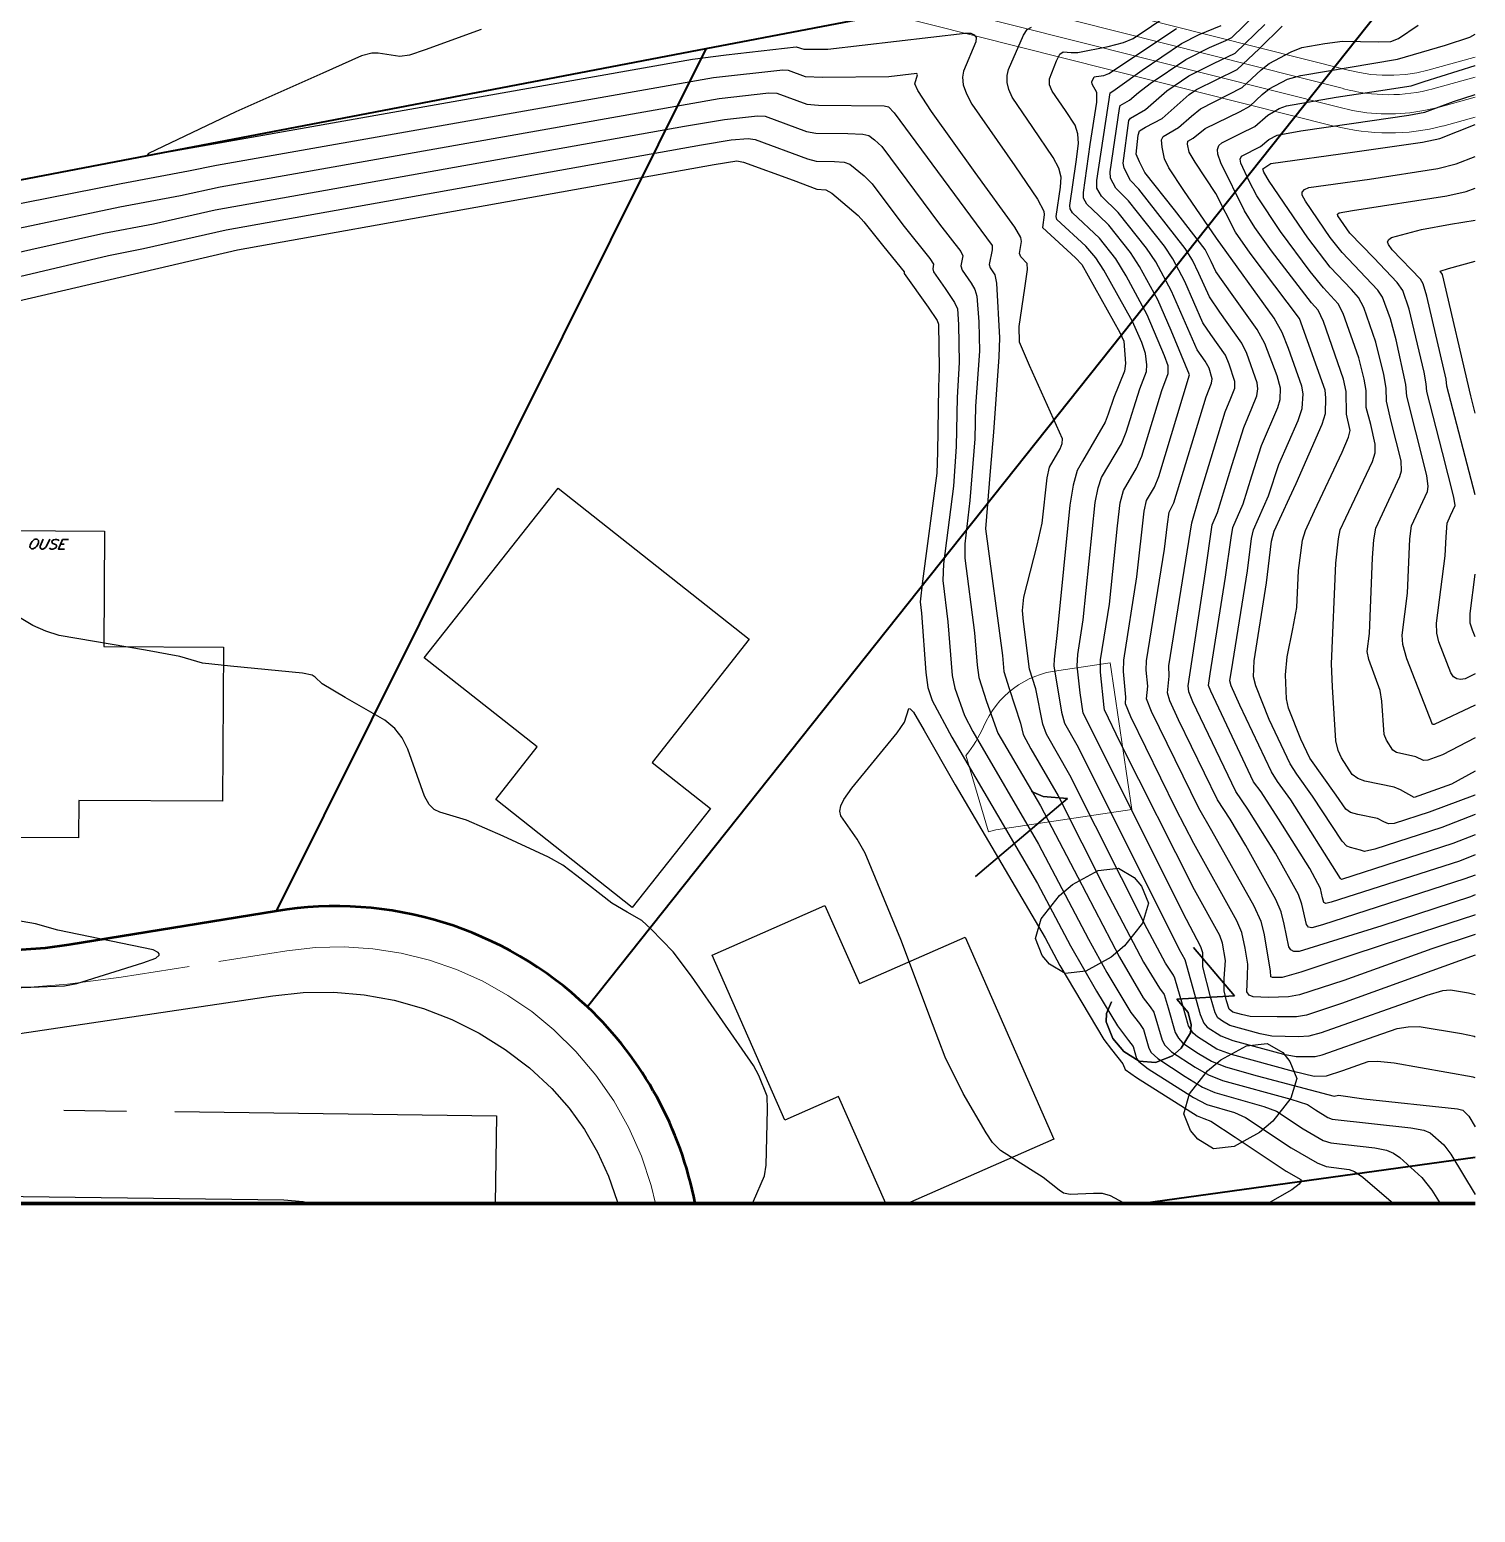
# Model space of a CAD drawing. Header units: feet. Extents: x 7 to 2308, y -319 to 1396.
# Drawn here: x 802.6 to 1102.3, y 677.4 to 984.8 of the extents above; entities that cross this region are included whole.
import ezdxf

# ---------------------------------------------------------------- set-up
doc = ezdxf.new("R2010")
doc.units = ezdxf.units.FT
doc.header["$MEASUREMENT"] = 0
for name, color, linetype in [('PDF_ANNOT-DL-T20', 7, 'Continuous'), ('PDF_TB-BORDER', 7, 'Continuous'), ('PDF_X1003BASE$1ELEV_ANNO_COV', 7, 'Continuous'), ('PDF_X1003BASE$PA_PARCEL', 7, 'Continuous'), ('PDF_X1003BASE$PA_ROW', 7, 'Continuous'), ('PDF_X1003BASE$SD_CL', 7, 'Continuous'), ('PDF_X1003BASE$ST_STREET_CL', 7, 'Continuous'), ('PDF_X1003BASE$TR_CURB', 7, 'Continuous'), ('PDF_X1003BASE$TR_SIDEWALK', 7, 'Continuous')]:
    doc.layers.add(name, color=color, linetype=linetype)
for name, color, linetype, true_color in [('PDF_X1003BASE$BL_BUILDING', 7, 'Continuous', 0x979797), ('PDF_X1003BASE$CR_CONT_DEF', 7, 'Continuous', 0x979797), ('PDF_X1003BASE$CR_NDX_DEF', 7, 'Continuous', 0x767676)]:
    doc.layers.add(name, color=color, linetype=linetype, true_color=true_color)

msp = doc.modelspace()

# ---------------------------------------------------------------- linework, layer by layer
at = {"layer": 'PDF_ANNOT-DL-T20', "lineweight": 30}
msp.add_lwpolyline([(803.82, 879.17), (804.19, 879.17), (804.35, 879.06), (804.46, 878.9), (804.51, 878.69), (804.46, 878.42), (804.24, 877.94), (804.03, 877.67), (803.87, 877.46), (803.6, 877.3), (803.39, 877.19), (803.02, 877.19), (802.86, 877.3), (802.75, 877.46), (802.7, 877.67), (802.75, 877.94), (802.96, 878.42), (803.18, 878.69), (803.34, 878.9), (803.6, 879.11)], close=True, dxfattribs=at)
for points in [[(806.8, 879.17), (806.16, 877.73), (805.95, 877.46), (805.68, 877.25), (805.36, 877.14), (805.2, 877.14), (804.94, 877.25), (804.83, 877.46), (804.83, 877.73), (805.47, 879.17)], [(806.75, 877.41), (806.86, 877.25), (807.07, 877.14), (807.44, 877.14), (807.82, 877.25), (808.08, 877.41), (808.19, 877.67), (808.19, 877.89), (808.14, 877.99), (807.98, 878.1), (807.44, 878.26), (807.34, 878.37), (807.28, 878.47), (807.23, 878.63), (807.34, 878.85), (807.6, 879.06), (807.92, 879.11), (808.3, 879.11), (808.56, 879.01), (808.67, 878.85)], [(809.84, 877.09), (808.62, 877.14), (809.47, 879.11), (810.69, 879.11)], [(809.79, 878.15), (809.04, 878.15)]]:
    msp.add_lwpolyline(points, dxfattribs=at)
at = {"layer": 'PDF_TB-BORDER', "lineweight": 140}
msp.add_lwpolyline([(641.7, 677.44), (641.7, 741.41), (1102.3, 741.41)], dxfattribs=at)
at = {"layer": 'PDF_X1003BASE$1ELEV_ANNO_COV', "lineweight": 25}
for points in [[(998.67, 809.22), (1017.75, 825.38), (1012.74, 825.8), (1010.29, 826.87), (1012.74, 825.8), (1017.75, 825.38)], [(1031.61, 809.01), (1033.11, 807.2), (1034.55, 803.73), (1033.32, 799.57), (1029.59, 794.83), (1026.82, 792.54), (1021.54, 789.6), (1017.27, 789.12), (1014.07, 791.04), (1012.53, 792.86), (1011.14, 796.37), (1012.32, 800.48), (1016.1, 805.28), (1018.82, 807.57), (1024.1, 810.5), (1028.36, 810.98)], [(1031.61, 809.01), (1033.11, 807.2), (1034.55, 803.73), (1033.32, 799.57), (1029.59, 794.83), (1026.82, 792.54), (1021.54, 789.6), (1017.27, 789.12), (1014.07, 791.04), (1012.53, 792.86), (1011.14, 796.37), (1012.32, 800.48), (1016.1, 805.28), (1018.82, 807.57), (1024.1, 810.5), (1028.36, 810.98)], [(1026.92, 783.26), (1025.86, 780.81), (1025.75, 779.1), (1027.14, 775.64), (1029.43, 772.92), (1032.63, 770.95), (1035.99, 770.68), (1039.5, 772.07), (1041.32, 773.61), (1043.29, 776.81), (1043.4, 778.46), (1042.76, 781.07), (1040.46, 783.79), (1052.35, 784.49), (1043.88, 794.51), (1052.35, 784.49), (1040.46, 783.79), (1042.76, 781.07), (1043.4, 778.46), (1043.29, 776.81), (1041.32, 773.61), (1039.5, 772.07), (1035.99, 770.68), (1032.63, 770.95), (1029.43, 772.92), (1027.14, 775.64), (1025.75, 779.1), (1025.86, 780.81)], [(1062.37, 772.71), (1063.87, 770.89), (1065.31, 767.37), (1064.08, 763.27), (1060.35, 758.52), (1057.58, 756.18), (1052.3, 753.25), (1048.03, 752.77), (1044.78, 754.74), (1043.29, 756.55), (1041.85, 760.02), (1043.08, 764.18), (1046.81, 768.92), (1049.58, 771.21), (1054.86, 774.14), (1059.12, 774.62)], [(1062.37, 772.71), (1063.87, 770.89), (1065.31, 767.37), (1064.08, 763.27), (1060.35, 758.52), (1057.58, 756.18), (1052.3, 753.25), (1048.03, 752.77), (1044.78, 754.74), (1043.29, 756.55), (1041.85, 760.02), (1043.08, 764.18), (1046.81, 768.92), (1049.58, 771.21), (1054.86, 774.14), (1059.12, 774.62)]]:
    msp.add_lwpolyline(points, close=True, dxfattribs=at)
at = {"layer": 'PDF_X1003BASE$BL_BUILDING', "lineweight": 25}
for points in [[(899.24, 825.22), (907.83, 836.09), (884.42, 854.59), (912.2, 889.78), (951.81, 858.48), (931.66, 832.89), (943.76, 823.35), (927.55, 802.83)], [(775.35, 817.49), (775.51, 843.87), (787.34, 843.77), (787.61, 881.03), (818.16, 880.87), (818, 856.94), (842.84, 856.78), (842.63, 824.84), (812.83, 825), (812.77, 817.22)]]:
    msp.add_lwpolyline(points, close=True, dxfattribs=at)
msp.add_lwpolyline([(980.08, 741.41), (970.31, 763.64), (959.16, 758.74), (944.08, 792.96), (967.48, 803.25), (974.62, 787.05), (996.54, 796.64), (1014.93, 754.74), (984.57, 741.41)], dxfattribs=at)
at = {"layer": 'PDF_X1003BASE$CR_CONT_DEF', "lineweight": 25}
for points in [[(1102.3, 792.96), (1074.53, 782.89), (1067.33, 780.49), (1065.2, 780.12), (1061.2, 780.12), (1055.6, 780.22), (1053.84, 780.6), (1052.03, 781.13), (1051.29, 781.71), (1050.7, 783.47), (1050.22, 785.55), (1050.27, 788.11), (1050.49, 791.79), (1049.9, 795.42), (1049.31, 797.01), (1044.09, 806.45), (1028.68, 837.05), (1025.43, 843.77), (1025.38, 844.25), (1024.63, 851.6), (1024.63, 854.16), (1026.44, 865.68), (1028.1, 881.94), (1028.68, 886.74), (1029.37, 889.24), (1032.04, 893.88), (1033.16, 896.39), (1037.32, 909.98), (1038.6, 913.55), (1038.6, 915.1), (1037.85, 917.23), (1034.28, 925.71), (1029.91, 933.76), (1027.78, 937.33), (1024.42, 941.59), (1018.82, 946.87), (1018.34, 947.67), (1018.23, 948.36), (1019.57, 957.43), (1020.05, 961.21), (1019.89, 963.24), (1019.35, 965.05), (1017.33, 968.09), (1014.61, 972.09), (1014.07, 973.42), (1014.02, 974.65), (1015.46, 978.38), (1016.21, 979.76), (1016.85, 980.24), (1018.55, 980.08), (1019.89, 980.08), (1026.18, 981.36), (1029.37, 982.16), (1031.35, 983.02), (1038.97, 988.08)], [(1102.3, 805.44), (1101.29, 805.01), (1082.9, 799.04), (1065.79, 793.66), (1064.67, 793.66), (1064.08, 794.03), (1063.65, 794.62), (1062.69, 799.36), (1062.05, 801.92), (1060.93, 804.48), (1054.7, 815.67), (1051.5, 821.11), (1048.83, 825.16), (1040.78, 841.69), (1038.97, 845.63), (1038.49, 847.34), (1038.86, 850.75), (1038.76, 852.94), (1043.56, 882.58), (1045.15, 888.07), (1050.43, 905.55), (1051.61, 908.43), (1052.46, 910.51), (1052.46, 911.9), (1051.29, 915.47), (1050.49, 917.34), (1047.5, 921.6), (1045.85, 924.05), (1042.12, 932.64), (1039.61, 937.33), (1037.85, 939.94), (1030.39, 949.32), (1027.78, 951.94), (1026.71, 954.01), (1026.6, 955.35), (1028.52, 968.46), (1028.68, 969.1), (1030.6, 970.22), (1032.47, 971.82), (1034.92, 973.69), (1042.28, 978.64), (1047.18, 981.15), (1050.59, 982.59), (1051.82, 983.18), (1056.88, 988.08)], [(896.21, 984.88), (884.64, 980.62), (881.38, 979.55), (879.36, 979.28), (874.88, 979.98), (873.6, 979.98), (871.42, 979.39), (863.42, 975.82), (845.35, 967.82), (827.27, 959.13), (826.9, 958.76), (827.11, 958.71), (940.03, 978.7), (947.01, 979.6), (961.51, 981.26), (963.11, 980.78), (968.12, 980.78), (996.54, 984.13), (997.71, 984.08), (998.45, 983.76), (998.83, 983.18), (998.77, 982.32), (996.22, 976.19), (996, 974.97), (996.16, 973.37), (996.86, 971.55), (997.97, 969.37), (1006.82, 956.57), (1011.52, 949.7), (1012.85, 947.19), (1012.96, 946.44), (1012.58, 943.78), (1019.41, 937.54), (1020.74, 936.1), (1028.63, 922.03), (1029.43, 920.22), (1029.8, 915.58), (1029.59, 914.03), (1027.4, 908.54), (1026.23, 905.13), (1025.59, 903.42), (1020.85, 895.37), (1019.78, 893.4), (1018.93, 890.36), (1018.23, 886.2), (1015.62, 859.81), (1015.03, 854.27), (1014.93, 852.94), (1016.53, 843.34), (1017.17, 841), (1019.67, 836.57), (1030.28, 815.46), (1040.84, 794.24), (1042.06, 792.06), (1045.26, 780.65), (1046.06, 778.84), (1046.7, 777.98), (1049.58, 776.17), (1052.03, 775.21), (1062.53, 772.39), (1065.15, 771.91), (1069.09, 771.91), (1070.53, 772.23), (1081.51, 776.12), (1086.1, 777.72), (1088.39, 778.09), (1090.63, 778.14), (1099.42, 776.7), (1102.09, 776.12), (1102.3, 776.01)], [(1102.3, 784.7), (1100.92, 785.07), (1097.19, 785.66), (1095.48, 785.5), (1092.23, 784.59), (1070.37, 776.81), (1067.81, 776.12), (1065.68, 775.96), (1060.13, 776.12), (1057.68, 776.6), (1051.45, 778.36), (1049.9, 779.21), (1048.94, 779.96), (1048.35, 780.97), (1047.39, 784.27), (1045.79, 790.51), (1045.85, 792.11), (1045.79, 793.39), (1045.42, 794.67), (1041.69, 801.76), (1023.35, 838.49), (1021.01, 843.13), (1020.37, 847.29), (1019.78, 852.94), (1019.94, 855.28), (1021.01, 862.43), (1023.51, 886.79), (1024.1, 889.83), (1024.84, 891.96), (1028.95, 898.94), (1029.91, 901.4), (1032.73, 910.35), (1034.17, 913.98), (1034.23, 915.36), (1033.96, 917.71), (1033.16, 919.95), (1031.24, 924.32), (1025.32, 934.93), (1023.67, 937.49), (1021.54, 939.94), (1015.57, 945.48), (1015.41, 946.12), (1016.31, 952.2), (1016.47, 954.23), (1015.94, 956.09), (1014.77, 958.33), (1010.56, 964.57), (1006.29, 970.81), (1005.6, 972.41), (1005.23, 973.9), (1005.23, 975.29), (1005.54, 976.56), (1008.64, 983.71), (1009.44, 984.83), (1010.29, 985.36)], [(1102.3, 797.23), (1093.29, 794.24), (1075.06, 787.69), (1065.89, 784.7), (1063.6, 784.27), (1059.44, 784.17), (1056.24, 784.27), (1055.39, 784.65), (1054.91, 785.29), (1055.07, 788.59), (1055.12, 791.04), (1054.59, 794.4), (1053.9, 797.6), (1052.88, 800.05), (1043.98, 816.05), (1040.25, 823.3), (1030.92, 842.33), (1029.8, 845.05), (1029.85, 846.43), (1029.37, 851.71), (1029.43, 854.11), (1032.15, 871.38), (1033.64, 884.98), (1034.17, 887.22), (1035.77, 889.99), (1036.68, 892.17), (1043.08, 913.23), (1039.24, 922.45), (1036.52, 928.8), (1032.68, 935.73), (1030.81, 938.61), (1026.34, 944.26), (1024.26, 946.28), (1021.75, 948.63), (1021.11, 949.86), (1021.06, 951.08), (1022.5, 961), (1023.83, 969.79), (1023.88, 971.77), (1022.87, 973.53), (1022.82, 974.01), (1023.3, 975.07), (1023.72, 975.13), (1025.27, 975.34), (1026.34, 975.76), (1040.36, 985.09)], [(1102.3, 809.54), (1100.12, 808.74), (1070.64, 799.2), (1068.4, 798.61), (1067.71, 798.72), (1067.28, 799.25), (1066.37, 803.47), (1065.63, 805.49), (1060.88, 814.07), (1055.18, 823.19), (1052.67, 826.87), (1043.72, 845.47), (1042.92, 847.5), (1042.81, 848.78), (1046.38, 872.4), (1047.77, 882.15), (1048.83, 884.71), (1051.93, 894.68), (1054.32, 902.36), (1055.98, 906.35), (1057.04, 908.91), (1057.2, 910.35), (1057.1, 911.63), (1054.96, 917.71), (1053.9, 919.84), (1049.31, 926.24), (1047.18, 929.44), (1044.99, 934.29), (1043.66, 937.06), (1042.17, 939.46), (1032.52, 951.78), (1030.81, 953.53), (1029.53, 956.09), (1029.32, 957.16), (1030.49, 965.96), (1030.81, 966.49), (1033.91, 968.3), (1038.38, 972.14), (1042.92, 975.23), (1048.03, 977.84), (1052.51, 979.98), (1058.64, 985.89)], [(1102.3, 813.7), (1099, 812.42), (1072.45, 803.89), (1071.33, 803.63), (1070.9, 803.84), (1070.64, 804.8), (1070.21, 806.77), (1067.97, 810.88), (1061.52, 821.16), (1057.9, 826.76), (1056.35, 828.89), (1047.45, 847.66), (1047.02, 848.83), (1047.34, 851.28), (1050.54, 871.28), (1051.71, 879.43), (1052.03, 881.62), (1054.16, 886.52), (1055.98, 892.28), (1058, 898.62), (1061.36, 906.46), (1061.84, 908.17), (1061.89, 910.51), (1061.2, 913.02), (1058.7, 919.74), (1057.1, 922.67), (1051.87, 929.92), (1048.51, 934.66), (1047.55, 936.74), (1046.33, 939.25), (1039.98, 947.46), (1033.8, 955.24), (1032.68, 957.43), (1031.99, 959.03), (1032.41, 962.92), (1032.68, 963.82), (1033.96, 964.62), (1037.42, 966.44), (1042.97, 971.39), (1044.51, 972.41), (1052.94, 976.56), (1057.47, 980.88), (1062.27, 985.57)], [(1102.3, 817.86), (1097.67, 816.1), (1074.53, 808.64), (1074.37, 808.8), (1064.03, 825.16), (1061.31, 828.95), (1060.08, 830.92), (1053.47, 844.78), (1051.71, 848.78), (1051.45, 849.79), (1052.03, 853.58), (1055.07, 872.61), (1055.92, 879.33), (1056.3, 881.14), (1059.44, 888.18), (1061.57, 894.63), (1065.57, 903.8), (1066.43, 906.3), (1066.64, 909.29), (1066.32, 910.89), (1063.6, 918.72), (1062.27, 922.03), (1060.61, 925.01), (1048.67, 941.59), (1041.85, 951.51), (1038.76, 956.2), (1037.85, 958.01), (1037.42, 960.46), (1037.26, 961.96), (1037.58, 962.65), (1040.78, 964.52), (1043.5, 966.86), (1045.37, 968.41), (1054, 972.83), (1057.9, 976.51), (1059.55, 977.84), (1064.13, 980.24), (1066.32, 981.1), (1071.12, 981.95), (1074.74, 982.43), (1082.21, 982.32), (1084.76, 982.38), (1086.36, 983.02), (1090.47, 985.73)], [(1102.3, 826.12), (1102.2, 826.07), (1092.76, 822.6), (1085.51, 820.26), (1084.28, 820.15), (1083.33, 820.58), (1081.99, 821.27), (1077.94, 822.12), (1076.45, 822.5), (1075.49, 823.19), (1073.46, 826.07), (1068.02, 833.8), (1066.11, 837.74), (1063.6, 844.14), (1063.17, 846.06), (1062.96, 851.02), (1063.33, 854.75), (1064.45, 860.61), (1065.31, 865.04), (1065.68, 872.66), (1066.48, 878.95), (1067.07, 880.98), (1068.98, 885.08), (1074.69, 897.19), (1076.02, 900.33), (1076.34, 901.72), (1075.6, 905.13), (1075.54, 909.82), (1075.01, 912.38), (1070.8, 924.32), (1069.73, 926.67), (1068.34, 928.21), (1060.08, 938.98), (1056.62, 943.83), (1054.43, 947.24), (1049.53, 957.21), (1048.94, 959.03), (1048.89, 959.98), (1049.15, 960.78), (1049.74, 961.37), (1053.63, 963.29), (1056.62, 964.78), (1059.28, 967.13), (1061.63, 968.46), (1063.17, 969.05), (1073.46, 970.86), (1082.21, 972.14), (1088.98, 973.15), (1091.69, 974.11), (1102.25, 977.42), (1102.3, 977.42)], [(787.88, 941.06), (821.36, 948.1), (833.94, 950.44), (842.15, 952.25), (945.57, 970.54), (955.86, 971.71), (957.51, 971.66), (963.75, 969.37), (966.15, 969.15), (979.74, 969.05), (980.65, 968.83), (981.82, 967.61), (1002.13, 940.1), (1002.13, 939.14), (1001.55, 936.16), (1001.71, 935.46), (1002.72, 933.97), (1003.04, 932.26), (1003.68, 920.91), (1003.52, 917.02), (1002.4, 901.34), (1001.76, 893.29), (1000.8, 881.35), (1004.27, 855.07), (1004.59, 851.76), (1005.7, 848.19), (1008.05, 841), (1008.58, 838.65), (1010.18, 835.72), (1015.83, 825.96), (1025.64, 806.5), (1033.53, 791.47), (1036.84, 786.09), (1037.8, 784.75), (1038.65, 781.98), (1040.09, 776.86), (1040.78, 775.69), (1041.69, 774.68), (1044.94, 772.55), (1047.61, 770.95), (1050.54, 769.77), (1057.1, 767.91), (1073.04, 763.7), (1073.94, 763.91), (1079.22, 763.16), (1098.63, 761.08), (1099.74, 760.82), (1100.97, 759.54), (1102.3, 757.35)], [(1102.3, 831.08), (1097.35, 828.41), (1089.62, 825.64), (1086.79, 827.24), (1085.51, 827.77), (1079.43, 829), (1077.94, 829.53), (1076.77, 830.39), (1074.58, 833.85), (1073.84, 835.34), (1073.41, 837.37), (1072.72, 848.57), (1072.5, 853.36), (1073.36, 874.21), (1073.94, 879.27), (1074.32, 881.14), (1075.44, 883.59), (1080.98, 895.27), (1081.51, 897.08), (1081.57, 898.89), (1080.61, 902.94), (1079.7, 906.51), (1079.65, 910.03), (1079.27, 912.38), (1078.15, 916.8), (1074.9, 925.97), (1073.84, 928), (1070.8, 931.3), (1068.08, 934.66), (1061.89, 942.98), (1056.99, 950.34), (1055.39, 953.43), (1053.68, 957.16), (1053.58, 957.96), (1053.84, 958.6), (1057.79, 960.57), (1059.5, 962.06), (1061.2, 962.97), (1066.11, 963.88), (1076.66, 965.37), (1088.55, 967.08), (1091.85, 967.72), (1097.77, 969.9), (1102.3, 971.39)], [(789.74, 936.26), (802.91, 939.25), (818, 942.61), (828.29, 944.58), (841.08, 947.46), (938.37, 964.84), (946.64, 966.22), (953.51, 966.97), (955.11, 966.86), (963.64, 963.72), (965.62, 963.34), (972.23, 963.29), (975.32, 963.18), (976.6, 962.86), (977.77, 962.01), (979.26, 960.57), (991.26, 944.47), (995.68, 938.82), (996.06, 937.91), (995.68, 935.89), (995.9, 934.98), (997.81, 932.26), (998.56, 930.98), (998.99, 929.6), (999.36, 924.27), (999.52, 918.14), (998.72, 906.78), (998.56, 899.96), (997.55, 887.22), (996.48, 878.21), (996.48, 875.22), (998.51, 859.76), (999.04, 853.04), (999.41, 850.49), (1000.96, 845.53), (1003.31, 838.97), (1012.16, 823.88), (1019.89, 809.12), (1028.52, 792.54), (1033.48, 784.11), (1034.92, 782.19), (1035.67, 781.13), (1037.37, 775.32), (1037.96, 774.25), (1039.29, 772.87), (1044.25, 769.67), (1046.97, 768.12), (1049.9, 766.95), (1064.08, 763.06), (1067.49, 761.94), (1069.14, 760.87), (1071.7, 759.27), (1072.66, 758.95), (1088.92, 757.14), (1091.64, 756.61), (1092.92, 756.07), (1095.75, 753.62), (1097.24, 751.65), (1102.3, 743.28)], [(796.99, 932.8), (818.96, 937.97), (826.26, 939.46), (843.37, 943.35), (941.89, 960.94), (948.08, 961.96), (951.59, 962.28), (953.03, 962.06), (963.86, 958.01), (965.67, 957.59), (969.45, 957.48), (971.48, 957.37), (972.65, 956.95), (975.64, 954.55), (977.29, 952.89), (983.63, 944.37), (989.23, 937.38), (989.98, 936.21), (989.82, 935.25), (989.98, 934.61), (992.38, 931.14), (994.35, 928.27), (994.94, 926.93), (995.2, 923.68), (995.31, 915.84), (994.88, 908.54), (994.67, 898.41), (994.14, 890.15), (992.06, 874.1), (991.9, 870.58), (992.96, 862.05), (993.87, 850.91), (994.4, 848.3), (996.43, 842.65), (998.13, 839.29), (1011.78, 815.94), (1022.12, 796.22), (1025.91, 789.34), (1030.87, 781.02), (1032.68, 778.78), (1033.53, 777.5), (1034.65, 773.61), (1035.13, 772.76), (1036.47, 771.48), (1042.17, 767.75), (1045.74, 765.56), (1048.3, 764.44), (1058.43, 761.56), (1061.09, 760.55), (1066.59, 756.93), (1070.74, 754.47), (1072.34, 753.99), (1081.46, 752.98), (1083.86, 752.5), (1085.35, 751.86), (1086.63, 750.95), (1091.21, 746.85), (1093.29, 744.18), (1095, 741.41)], [(1102.3, 838.01), (1095.48, 834.49), (1092.44, 833.37), (1091.53, 833.27), (1089.94, 834.07), (1085.99, 834.97), (1085.19, 835.45), (1083.86, 837.53), (1083.43, 838.65), (1082.95, 845.58), (1082.58, 847.77), (1080.23, 854.22), (1079.86, 855.92), (1080.34, 859.65), (1080.98, 875.33), (1081.25, 879.01), (1081.67, 881.46), (1086.68, 892.17), (1087, 893.35), (1086.95, 895.43), (1084.87, 903.58), (1083.86, 907.79), (1083.8, 910.46), (1083.33, 913.34), (1081.67, 920), (1079.17, 927.2), (1078.1, 929.28), (1076.61, 930.98), (1072.24, 935.57), (1067.55, 941.65), (1059.6, 953.43), (1058.48, 955.29), (1058.27, 955.99), (1059.92, 957.05), (1076.82, 959.4), (1091.37, 961.53), (1094.95, 962.28), (1102.3, 965.16)], [(800.03, 928.53), (845.72, 939.19), (944.5, 956.89), (949.2, 957.64), (950.58, 957.37), (960.87, 953.59), (965.78, 951.78), (967.69, 951.62), (968.92, 950.92), (974.36, 946.28), (975.53, 944.95), (979.69, 939.78), (983.9, 934.61), (983.9, 934.29), (988.86, 927.31), (990.72, 924.53), (991.04, 923.73), (991.15, 914.56), (991.04, 910.67), (990.83, 897.19), (990.67, 892.87), (987.69, 870.48), (987.26, 866.21), (987.53, 863.87), (988.43, 851.55), (988.81, 848.41), (989.71, 845.74), (993.82, 838.12), (1011.57, 807.78), (1018.39, 794.83), (1023.78, 785.45), (1028.1, 778.25), (1030.44, 775.26), (1031.4, 773.98), (1032.09, 771.53), (1032.52, 770.89), (1034.49, 769.35), (1043.88, 763.38), (1046.65, 761.94), (1052.4, 760.28), (1054.64, 759.27), (1064.13, 752.98), (1069.52, 749.89), (1071.38, 749.09), (1076.13, 748.5), (1077.25, 748.08), (1079.01, 746.9), (1085.31, 741.41)], [(1102.3, 844.73), (1093.77, 840.78), (1093.45, 840.73), (1088.12, 854.38), (1087.27, 857.36), (1087.11, 859.28), (1088.23, 867.97), (1088.71, 879.22), (1089.08, 881.94), (1092.39, 889.08), (1092.55, 890.09), (1092.23, 892.39), (1089.94, 901.45), (1088.07, 908.81), (1087.91, 911.26), (1085.88, 920.54), (1084.71, 924.85), (1083.06, 929.33), (1082.1, 930.82), (1074.69, 938.61), (1072.24, 941.7), (1067.07, 949.27), (1066.43, 950.5), (1066.43, 951.14), (1066.91, 951.67), (1067.76, 952.1), (1080.34, 953.85), (1094.52, 956.04), (1098.36, 957), (1102.3, 958.55)], [(1102.3, 888.39), (1096.39, 910.89), (1096.23, 912.33), (1092.28, 929.6), (1091.48, 932.1), (1090.95, 933.06), (1085.08, 939.19), (1084.28, 940.26), (1084.12, 940.85), (1084.34, 941.33), (1084.92, 941.7), (1091.16, 943.41), (1097.13, 944.47), (1102.3, 945.32)], [(1102.3, 905.34), (1101.34, 908.91), (1095.48, 934.08), (1095, 934.72), (1096.71, 935.3), (1102.3, 936.85)], [(1102.3, 858.96), (1101.72, 860.29), (1101.24, 861.79), (1101.24, 863.76), (1102.3, 871.92)], [(952.44, 741.41), (952.71, 741.94), (954.95, 747.17), (955.33, 749.36), (955.59, 760.92), (955.49, 763.7), (953.78, 767.96), (952.66, 770.04), (939.81, 788.54), (936.03, 793.6), (931.5, 798.35), (929.52, 800.11), (926.49, 801.87), (923.34, 803.73), (916.09, 809.38), (913.16, 811.57), (910.17, 813.27), (900.79, 817.59), (893.22, 820.9), (887.68, 822.6), (886.5, 823.14), (885.44, 824.2), (884.48, 825.91), (881.01, 835.61), (879.89, 837.96), (878.35, 839.93), (876.27, 841.64), (868.06, 846.33), (863.26, 849.21), (861.82, 850.54), (861.23, 850.96), (859.21, 851.39), (844.28, 852.83), (838.47, 853.47), (833.78, 854.86), (826.63, 856.14), (808.78, 859.23), (806, 860.08), (803.28, 861.31), (800.57, 862.91)], [(794.28, 786.3), (802.86, 786.3), (809.9, 786.57), (812.45, 787.05), (826.1, 791.31), (828.77, 792.32), (829.51, 792.91), (829.51, 793.23), (829.3, 793.5), (828.23, 794.03), (808.51, 798.08), (803.87, 799.41), (797.9, 800.48)]]:
    msp.add_lwpolyline(points, dxfattribs=at)
at = {"layer": 'PDF_X1003BASE$CR_NDX_DEF', "lineweight": 25}
for points in [[(1102.3, 801.28), (1102.14, 801.23), (1083.38, 795.15), (1075.65, 792.59), (1066.11, 789.39), (1062.27, 788.27), (1060.29, 788.27), (1059.92, 788.43), (1059.87, 789.71), (1058.54, 797.49), (1057.9, 799.89), (1056.46, 803.09), (1047.71, 818.71), (1044.99, 823.4), (1035.19, 843.45), (1034.17, 846.11), (1034.39, 848.73), (1034.07, 852.03), (1034.12, 853.95), (1037.9, 877.14), (1038.49, 882.26), (1038.81, 884.76), (1039.82, 886.74), (1046.54, 908.7), (1047.61, 911.53), (1047.77, 912.43), (1047.13, 914.62), (1046.27, 916.11), (1044.62, 918.46), (1039.34, 930.61), (1036.09, 936.69), (1034.17, 939.51), (1028.26, 946.92), (1024.79, 950.28), (1023.88, 951.99), (1023.88, 953.53), (1026.6, 971.71), (1027.14, 972.09), (1028.1, 972.78), (1033.21, 976.4), (1041.42, 981.95), (1045.05, 983.81), (1049.63, 985.68)], [(1102.3, 822.07), (1095.37, 819.41), (1081.46, 814.93), (1079.33, 814.39), (1078.47, 814.71), (1076.45, 815.25), (1075.65, 815.51), (1074.69, 816.53), (1068.56, 825.91), (1065.31, 830.49), (1063.92, 832.63), (1059.55, 841.8), (1056.78, 848.78), (1056.3, 850.65), (1056.46, 853.95), (1059.02, 870.1), (1060.08, 878.79), (1060.61, 880.87), (1063.81, 887.75), (1065.15, 890.73), (1070.53, 903.05), (1071.22, 905.24), (1071.33, 908.49), (1071.17, 910.09), (1065.89, 924.96), (1055.66, 938.5), (1052.56, 942.87), (1048.51, 950.87), (1044.25, 957.32), (1042.97, 959.45), (1042.65, 961.1), (1042.7, 961.69), (1043.82, 962.33), (1046.27, 964.3), (1053.58, 967.87), (1055.55, 968.99), (1058.11, 971.39), (1059.55, 972.57), (1063.39, 974.59), (1066.11, 975.29), (1086.2, 978.7), (1096.12, 981.63), (1101.13, 983.28), (1102.3, 983.87)], [(1102.3, 767.48), (1101.88, 767.64), (1085.51, 770.52), (1081.99, 770.89), (1080.02, 770.79), (1074.74, 768.97), (1071.38, 767.85), (1068.93, 767.8), (1064.61, 768.81), (1051.77, 772.33), (1048.73, 773.45), (1044.73, 775.96), (1043.82, 776.76), (1042.86, 778.3), (1041.58, 782.67), (1040.04, 788.17), (1039.72, 788.75), (1038.06, 791.26), (1034.28, 798.4), (1018.23, 830.28), (1013.43, 838.76), (1012.64, 840.84), (1011.2, 848.14), (1009.92, 852.24), (1008.64, 862.11), (1008.42, 864.4), (1008.74, 867.17), (1011.46, 877.94), (1012.53, 882.52), (1013.54, 891.91), (1014.07, 894.09), (1016.26, 897.88), (1016.69, 899), (1016.74, 900.01), (1009.92, 915.2), (1007.84, 920), (1007.73, 923.25), (1008.9, 931.2), (1009.49, 935.09), (1009.38, 936.32), (1008.1, 937.75), (1007.84, 938.39), (1008.26, 940.9), (1008.1, 941.75), (1006.88, 943.89), (998.61, 955.24), (989.61, 967.87), (986.73, 972.19), (986.09, 973.58), (986.67, 975.45), (986.51, 975.71), (980.76, 975.07), (967, 974.91), (963.48, 975.07), (959.91, 976.35), (958.79, 976.46), (944.4, 974.86), (841.35, 956.63), (835.59, 955.51), (821.62, 952.89), (786.87, 946.02)], [(1102.3, 851.23), (1100.17, 850.22), (1099.26, 850.06), (1098.47, 850.22), (1097.77, 850.65), (1097.24, 851.44), (1094.73, 857.9), (1094.31, 859.71), (1094.25, 861.79), (1096.07, 875.7), (1096.28, 879.7), (1096.49, 882.47), (1097.19, 884.12), (1098.15, 886.15), (1097.88, 887.91), (1095.53, 897.13), (1092.23, 909.82), (1092.12, 911.37), (1091.69, 913.82), (1088.6, 926.88), (1087.27, 930.72), (1086.1, 932.42), (1081.25, 937.49), (1076.29, 942.66), (1073.78, 946.23), (1073.73, 946.6), (1074.05, 946.87), (1076.82, 947.35), (1096.39, 950.34), (1100.38, 951.24), (1102.3, 951.99)], [(1029.61, 741.41), (1029.37, 741.57), (1026.66, 743.01), (1025, 743.49), (1023.14, 743.49), (1018.29, 743.33), (1016.95, 743.6), (1016.05, 744.18), (1012.74, 746.8), (1003.89, 752.39), (1002.24, 754.1), (1000.91, 756.07), (996.16, 764.23), (992.43, 771.75), (989.77, 778.68), (983.21, 796.16), (975.8, 814.07), (974.15, 817.01), (970.79, 821.8), (970.57, 822.76), (970.79, 823.88), (971.43, 825.22), (973.08, 827.56), (982.46, 839.02), (983.95, 841.26), (984.91, 844.09), (985.18, 844.03), (985.82, 843.34), (988.06, 839.5), (994.46, 828.25), (1013.12, 796.53), (1016.21, 790.78), (1025.32, 775.42), (1026.92, 773.34), (1029.27, 770.36), (1029.75, 769.24), (1032.09, 767.53), (1044.67, 759.64), (1046.01, 759.06), (1047.5, 758.52), (1052.51, 755.17), (1063.07, 748.13), (1066.11, 746.42), (1066.16, 745.94), (1065.79, 745.41), (1064.24, 744.24), (1059.27, 741.41)]]:
    msp.add_lwpolyline(points, dxfattribs=at)
at = {"layer": 'PDF_X1003BASE$PA_PARCEL', "lineweight": 40}
for points in [[(1102.3, 1011.43), (1099.96, 1010.95), (942.8, 980.83), (763.09, 946.44), (763.89, 997.68), (525.8, 948.26), (273.7, 1011.86)], [(1099.96, 1010.95), (918.28, 782.19)], [(942.8, 980.83), (853.72, 802.08)], [(1102.3, 750.95), (1033.47, 741.41)]]:
    msp.add_lwpolyline(points, dxfattribs=at)
at = {"layer": 'PDF_X1003BASE$PA_ROW', "lineweight": 53}
msp.add_lwpolyline([(940.59, 741.41, 0.156321), (918.28, 782.19, 0.234824), (853.72, 802.08), (810.75, 795.1), (805.84, 794.4), (800.94, 794.03), (795.98, 793.98), (761.12, 794.4), (651.14, 795.84), (536.09, 797.33), (417.1, 798.88)], format="xyb", dxfattribs=at)
at = {"layer": 'PDF_X1003BASE$SD_CL', "lineweight": 13}
for points in [[(1074.96, 972.62), (926.01, 1010.2), (926.97, 1014.04), (1075.91, 976.46), (1078.26, 975.92), (1080.61, 975.55), (1083.01, 975.39), (1085.4, 975.39), (1087.8, 975.55), (1090.15, 975.87), (1092.49, 976.4), (1101.98, 979.02), (1102.3, 979.12)], [(1072.98, 964.84), (923.98, 1002.42), (924.99, 1006.31), (1074, 968.73), (1076.87, 968.03), (1079.81, 967.61), (1082.79, 967.4), (1085.78, 967.4), (1088.71, 967.61), (1091.64, 968.03), (1094.57, 968.67), (1102.3, 970.81)], [(1093.51, 972.57), (1102.3, 974.97)], [(1095.59, 964.84), (1102.3, 966.65)], [(1015.94, 851.92), (1026.6, 853.52), (1031.13, 823.14), (1002.93, 818.93), (1001.39, 818.5), (996.7, 834.39)]]:
    msp.add_lwpolyline(points, dxfattribs=at)
for centre, radius, start, end in [((1084.36, 1007.46), 36.12, 254.9378, 284.7602), ((1084.36, 1007.46), 44.06, 255.0969, 284.8098), ((1018.15, 832.76), 19.33, 96.4764, 157.1539), ((977.63, 850.14), 24.77, 320.5934, 336.5378)]:
    msp.add_arc(centre, radius, start, end, dxfattribs=at)
at = {"layer": 'PDF_X1003BASE$ST_STREET_CL', "lineweight": 25}
for points in [[(809.74, 760.76), (822.74, 760.6)], [(832.71, 760.5), (899.4, 759.64), (899.16, 741.41)]]:
    msp.add_lwpolyline(points, dxfattribs=at)
at = {"layer": 'PDF_X1003BASE$TR_CURB', "lineweight": 25}
for points in [[(327.28, 783.63), (800.62, 776.7), (853.08, 784.49), (859.37, 785.18), (865.66, 785.23), (872, 784.7), (878.19, 783.58), (884.26, 781.87), (890.18, 779.58), (895.83, 776.76), (901.22, 773.4), (906.23, 769.56), (910.87, 765.29), (914.44, 761.19), (917.64, 756.77), (920.35, 752.07), (922.65, 747.12), (924.41, 741.94), (924.54, 741.41)], [(615.7, 677.4), (616.32, 717.53), (616.7, 721.47), (617.6, 725.37), (618.99, 729.04), (620.96, 732.46), (623.36, 735.6), (626.19, 738.37), (629.39, 740.72), (632.9, 742.53), (636.64, 743.86), (640.53, 744.66), (644.47, 744.88), (855.32, 742.21), (859.31, 741.84), (861.15, 741.41)]]:
    msp.add_lwpolyline(points, dxfattribs=at)
at = {"layer": 'PDF_X1003BASE$TR_SIDEWALK', "lineweight": 18}
for points in [[(841.83, 791.58), (855.96, 793.82), (861.87, 794.51), (867.84, 794.62), (873.76, 794.24), (879.68, 793.34), (885.49, 791.9), (891.09, 789.92), (896.58, 787.53), (901.75, 784.59), (906.71, 781.23), (911.29, 777.45), (915.88, 772.92), (920.03, 768.01), (923.71, 762.74), (926.86, 757.14), (929.47, 751.27), (931.5, 745.14), (932.39, 741.41)], [(835.7, 790.56), (821.62, 788.33), (810.48, 786.89), (799.29, 785.98), (788.04, 785.55), (776.79, 785.66), (763.3, 785.82)]]:
    msp.add_lwpolyline(points, dxfattribs=at)

doc.saveas('drawing.dxf')
